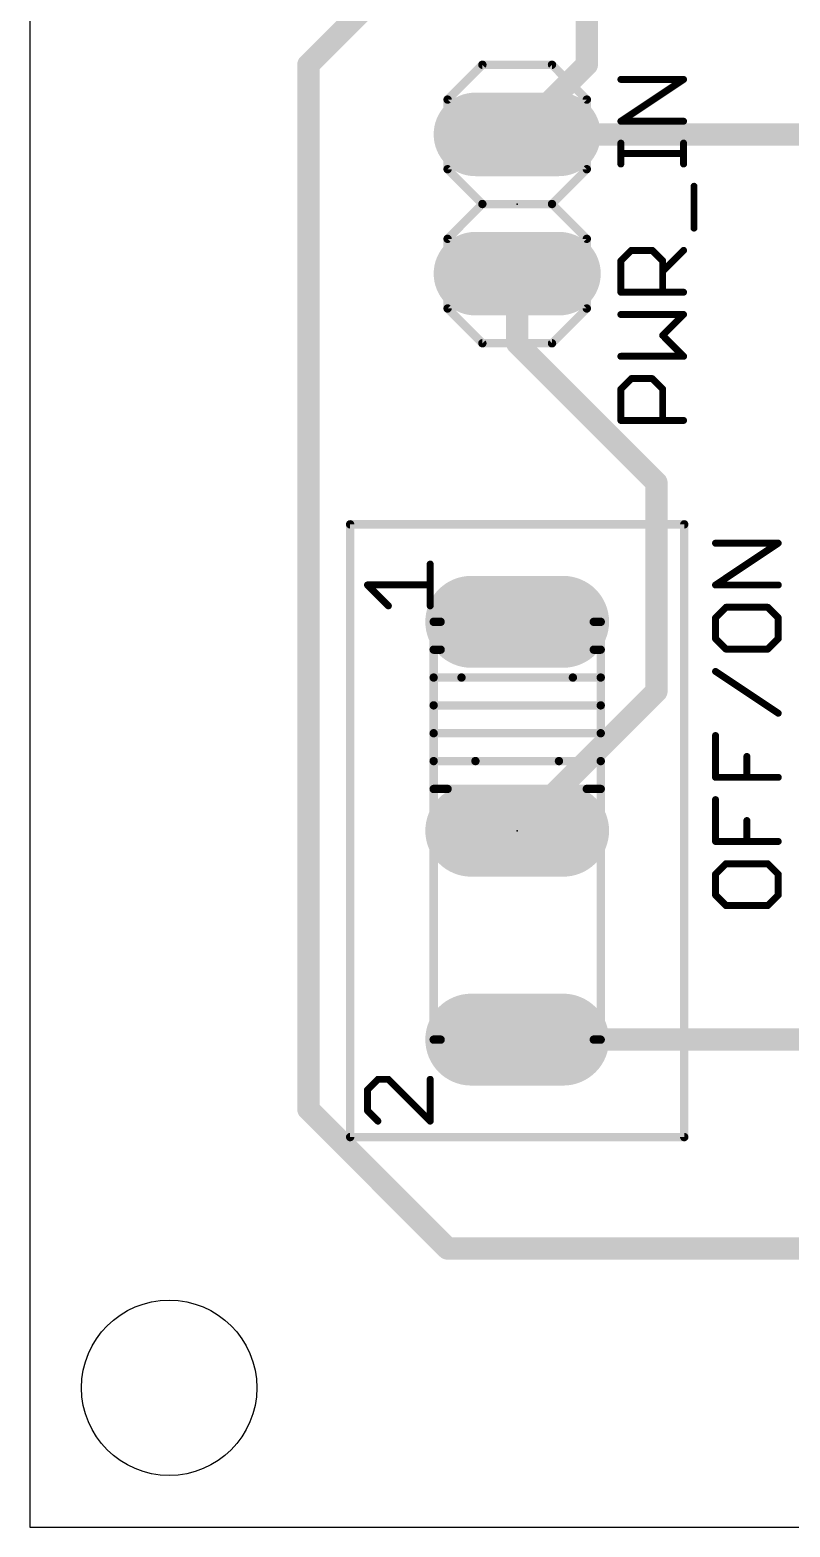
# Model space of a CAD drawing. Extents: x 0 to 79.7, y -0.7 to 54.6.
# Drawn here: x 0 to 13.87, y 0 to 27.3 of the extents above; entities that cross this region are included whole.
import ezdxf

# ---------------------------------------------------------------- set-up
doc = ezdxf.new("R2010")
doc.units = 0
for name, color, linetype in [('16', 175, 'CONTINUOUS'), ('17', 82, 'CONTINUOUS'), ('20', 7, 'CONTINUOUS'), ('21', 253, 'CONTINUOUS'), ('23', 7, 'CONTINUOUS'), ('25', 253, 'CONTINUOUS'), ('51', 253, 'CONTINUOUS')]:
    doc.layers.add(name, color=color, linetype=linetype)

# ---------------------------------------------------------------- blocks, each defined once
blk = doc.blocks.new('LONGP100')
at = {"const_width": 1}
blk.add_lwpolyline([(-0.5, 0), (0.5, 0)], dxfattribs=at)
at = {"const_width": 0.5}
for points in [[(-0.5, 0.25, 1), (-0.5, -0.25)], [(0.5, -0.25, 1), (0.5, 0.25)]]:
    blk.add_lwpolyline(points, format="xyb", dxfattribs=at)
blk = doc.blocks.new('RECT')
blk.add_solid([(-0.5, -0.5), (0.5, -0.5), (-0.5, 0.5), (0.5, 0.5)])

msp = doc.modelspace()

# ---------------------------------------------------------------- linework, layer by layer
at = {"layer": '16', "const_width": 0.4064}
for points in [[(10.16, 26.67), (10.16, 50.8)], [(5.08, 26.67), (7.62, 29.21)], [(5.08, 7.62), (5.08, 26.67)], [(8.89, 25.4), (10.16, 26.67)], [(19.05, 25.4), (8.89, 25.4)], [(8.89, 22.86), (8.89, 21.59)], [(8.89, 21.59), (11.43, 19.05)], [(11.43, 19.05), (11.43, 15.24)], [(11.43, 15.24), (8.89, 12.7)], [(8.89, 8.89), (15.24, 8.89)], [(7.62, 5.08), (5.08, 7.62)], [(7.62, 5.08), (17.78, 5.08)]]:
    msp.add_lwpolyline(points, dxfattribs=at)
at = {"layer": '16', "const_width": 0.2032}
for points in [[(5.1816, 26.67, 1), (4.9784, 26.67)], [(5.0082, 26.7418, 1), (5.1518, 26.5982)], [(10.0584, 26.67, 1), (10.2616, 26.67)], [(10.2318, 26.5982, 1), (10.0882, 26.7418)], [(8.89, 25.5016, 1), (8.89, 25.2984)], [(8.8182, 25.4718, 1), (8.9618, 25.3282)], [(8.9916, 22.86, 1), (8.7884, 22.86)], [(8.7884, 21.59, 1), (8.9916, 21.59)], [(8.9618, 21.6618, 1), (8.8182, 21.5182)], [(11.5316, 19.05, 1), (11.3284, 19.05)], [(11.3582, 18.9782, 1), (11.5018, 19.1218)], [(11.3284, 15.24, 1), (11.5316, 15.24)], [(11.5018, 15.1682, 1), (11.3582, 15.3118)], [(8.8182, 12.7718, 1), (8.9618, 12.6282)], [(8.89, 8.9916, 1), (8.89, 8.7884)], [(4.9784, 7.62, 1), (5.1816, 7.62)], [(5.1518, 7.6918, 1), (5.0082, 7.5482)], [(7.62, 5.1816, 1), (7.62, 4.9784)], [(7.5482, 5.0082, 1), (7.6918, 5.1518)]]:
    msp.add_lwpolyline(points, format="xyb", dxfattribs=at)
at = {"layer": '20'}
for p, q in [((0, 54.6), (0, 0)), ((0, 0), (79.68, 0))]:
    msp.add_line(p, q, dxfattribs=at)
msp.add_circle((2.54, 2.54), 1.6, dxfattribs=at)
at = {"layer": '21'}
for points, const_width in [([(8.255, 26.67), (7.62, 26.035)], 0.1524), ([(9.525, 26.67), (8.255, 26.67)], 0.1524), ([(10.16, 26.035), (9.525, 26.67)], 0.1524), ([(7.62, 24.765), (7.62, 26.035)], 0.1524), ([(10.16, 26.035), (10.16, 24.765)], 0.1524), ([(8.255, 24.13), (7.62, 24.765)], 0.1524), ([(10.16, 24.765), (9.525, 24.13)], 0.1524), ([(7.62, 23.495), (8.255, 24.13)], 0.1524), ([(9.525, 24.13), (8.255, 24.13)], 0.1524), ([(9.525, 24.13), (10.16, 23.495)], 0.1524), ([(7.62, 22.225), (7.62, 23.495)], 0.1524), ([(10.16, 23.495), (10.16, 22.225)], 0.1524), ([(8.255, 21.59), (7.62, 22.225)], 0.1524), ([(10.16, 22.225), (9.525, 21.59)], 0.1524), ([(9.525, 21.59), (8.255, 21.59)], 0.1524), ([(5.842, 7.112), (5.842, 18.288)], 0.1524), ([(11.938, 18.288), (5.842, 18.288)], 0.1524), ([(11.938, 18.288), (11.938, 7.112)], 0.1524), ([(7.3025, 16.8012), (7.3025, 17.5638)], 0.127), ([(6.5399, 16.8012), (6.1586, 17.1825)], 0.127), ([(6.1586, 17.1825), (7.3025, 17.1825)], 0.127), ([(7.366, 16.002), (7.366, 16.51)], 0.1524), ([(7.493, 16.51), (7.366, 16.51)], 0.1524), ([(10.414, 16.51), (10.287, 16.51)], 0.1524), ([(10.414, 16.51), (10.414, 16.002)], 0.1524), ([(7.366, 15.494), (7.366, 16.002)], 0.1524), ([(7.493, 16.002), (7.366, 16.002)], 0.1524), ([(10.414, 16.002), (10.287, 16.002)], 0.1524), ([(10.414, 16.002), (10.414, 15.494)], 0.1524), ([(7.366, 14.986), (7.366, 15.494)], 0.1524), ([(7.874, 15.494), (7.366, 15.494)], 0.1524), ([(10.414, 15.494), (9.906, 15.494)], 0.1524), ([(10.414, 15.494), (10.414, 14.986)], 0.1524), ([(7.366, 14.478), (7.366, 14.986)], 0.1524), ([(10.414, 14.986), (7.366, 14.986)], 0.1524), ([(10.414, 14.986), (10.414, 14.478)], 0.1524), ([(10.414, 14.478), (7.366, 14.478)], 0.1524), ([(7.366, 13.97), (7.366, 14.478)], 0.1524), ([(10.414, 14.478), (10.414, 13.97)], 0.1524), ([(7.366, 13.462), (7.366, 13.97)], 0.1524), ([(7.366, 13.97), (8.128, 13.97)], 0.1524), ([(10.414, 13.97), (9.652, 13.97)], 0.1524), ([(10.414, 13.97), (10.414, 13.462)], 0.1524), ([(7.366, 8.89), (7.366, 13.462)], 0.1524), ([(7.62, 13.462), (7.366, 13.462)], 0.1524), ([(10.414, 13.462), (10.16, 13.462)], 0.1524), ([(10.414, 13.462), (10.414, 8.89)], 0.1524), ([(7.366, 8.89), (7.493, 8.89)], 0.1524), ([(10.414, 8.89), (10.287, 8.89)], 0.1524), ([(6.3492, 8.1658), (6.1586, 7.9751)], 0.127), ([(6.5399, 8.1658), (6.3492, 8.1658)], 0.127), ([(7.3025, 7.4032), (6.5399, 8.1658)], 0.127), ([(7.3025, 8.1658), (7.3025, 7.4032)], 0.127), ([(6.1586, 7.9751), (6.1586, 7.5938)], 0.127), ([(6.1586, 7.5938), (6.3492, 7.4032)], 0.127), ([(5.842, 7.112), (11.938, 7.112)], 0.1524)]:
    msp.add_lwpolyline(points, dxfattribs=dict(at, const_width=const_width))
for points, const_width in [([(8.255, 26.7081, 1), (8.255, 26.6319)], 0.0762), ([(8.2819, 26.6431, 1), (8.2281, 26.6969)], 0.0762), ([(9.5519, 26.6969, 1), (9.4981, 26.6431)], 0.0762), ([(9.525, 26.6319, 1), (9.525, 26.7081)], 0.0762), ([(7.6581, 26.035, 1), (7.5819, 26.035)], 0.0762), ([(7.5931, 26.0619, 1), (7.6469, 26.0081)], 0.0762), ([(10.1981, 26.035, 1), (10.1219, 26.035)], 0.0762), ([(10.1331, 26.0081, 1), (10.1869, 26.0619)], 0.0762), ([(7.5819, 24.765, 1), (7.6581, 24.765)], 0.0762), ([(7.6469, 24.7919, 1), (7.5931, 24.7381)], 0.0762), ([(10.1219, 24.765, 1), (10.1981, 24.765)], 0.0762), ([(10.1869, 24.7381, 1), (10.1331, 24.7919)], 0.0762), ([(8.255, 24.1681, 1), (8.255, 24.0919)], 0.0762), ([(8.2819, 24.1031, 1), (8.2281, 24.1569)], 0.0762), ([(8.2281, 24.1031, 1), (8.2819, 24.1569)], 0.0762), ([(9.5519, 24.1569, 1), (9.4981, 24.1031)], 0.0762), ([(9.4981, 24.1569, 1), (9.5519, 24.1031)], 0.0762), ([(9.525, 24.0919, 1), (9.525, 24.1681)], 0.0762), ([(7.6581, 23.495, 1), (7.5819, 23.495)], 0.0762), ([(7.5931, 23.5219, 1), (7.6469, 23.4681)], 0.0762), ([(10.1981, 23.495, 1), (10.1219, 23.495)], 0.0762), ([(10.1331, 23.4681, 1), (10.1869, 23.5219)], 0.0762), ([(7.5819, 22.225, 1), (7.6581, 22.225)], 0.0762), ([(7.6469, 22.2519, 1), (7.5931, 22.1981)], 0.0762), ([(10.1219, 22.225, 1), (10.1981, 22.225)], 0.0762), ([(10.1869, 22.1981, 1), (10.1331, 22.2519)], 0.0762), ([(8.255, 21.6281, 1), (8.255, 21.5519)], 0.0762), ([(8.2281, 21.5631, 1), (8.2819, 21.6169)], 0.0762), ([(9.4981, 21.6169, 1), (9.5519, 21.5631)], 0.0762), ([(9.525, 21.5519, 1), (9.525, 21.6281)], 0.0762), ([(5.8801, 18.288, 1), (5.8039, 18.288)], 0.0762), ([(5.842, 18.3261, 1), (5.842, 18.2499)], 0.0762), ([(11.9761, 18.288, 1), (11.8999, 18.288)], 0.0762), ([(11.938, 18.2499, 1), (11.938, 18.3261)], 0.0762), ([(7.3342, 17.5638, 1), (7.2708, 17.5638)], 0.0635), ([(6.1811, 17.205, 1), (6.1361, 17.16)], 0.0635), ([(6.1586, 17.2142, 1), (6.1586, 17.1508)], 0.0635), ([(7.3025, 17.1508, 1), (7.3025, 17.2142)], 0.0635), ([(6.5174, 16.7787, 1), (6.5624, 16.8237)], 0.0635), ([(7.2708, 16.8012, 1), (7.3342, 16.8012)], 0.0635), ([(7.4041, 16.51, 1), (7.3279, 16.51)], 0.0762), ([(7.366, 16.5481, 1), (7.366, 16.4719)], 0.0762), ([(7.493, 16.4719, 1), (7.493, 16.5481)], 0.0762), ([(10.287, 16.5481, 1), (10.287, 16.4719)], 0.0762), ([(10.4521, 16.51, 1), (10.3759, 16.51)], 0.0762), ([(10.414, 16.4719, 1), (10.414, 16.5481)], 0.0762), ([(7.4041, 16.002, 1), (7.3279, 16.002)], 0.0762), ([(7.366, 16.0401, 1), (7.366, 15.9639)], 0.0762), ([(7.3279, 16.002, 1), (7.4041, 16.002)], 0.0762), ([(7.493, 15.9639, 1), (7.493, 16.0401)], 0.0762), ([(10.287, 16.0401, 1), (10.287, 15.9639)], 0.0762), ([(10.4521, 16.002, 1), (10.3759, 16.002)], 0.0762), ([(10.3759, 16.002, 1), (10.4521, 16.002)], 0.0762), ([(10.414, 15.9639, 1), (10.414, 16.0401)], 0.0762), ([(7.4041, 15.494, 1), (7.3279, 15.494)], 0.0762), ([(7.366, 15.5321, 1), (7.366, 15.4559)], 0.0762), ([(7.874, 15.4559, 1), (7.874, 15.5321)], 0.0762), ([(9.906, 15.5321, 1), (9.906, 15.4559)], 0.0762), ([(10.4521, 15.494, 1), (10.3759, 15.494)], 0.0762), ([(10.414, 15.4559, 1), (10.414, 15.5321)], 0.0762), ([(7.3279, 15.494, 1), (7.4041, 15.494)], 0.0762), ([(10.3759, 15.494, 1), (10.4521, 15.494)], 0.0762), ([(7.4041, 14.986, 1), (7.3279, 14.986)], 0.0762), ([(7.366, 15.0241, 1), (7.366, 14.9479)], 0.0762), ([(7.3279, 14.986, 1), (7.4041, 14.986)], 0.0762), ([(10.4521, 14.986, 1), (10.3759, 14.986)], 0.0762), ([(10.3759, 14.986, 1), (10.4521, 14.986)], 0.0762), ([(10.414, 14.9479, 1), (10.414, 15.0241)], 0.0762), ([(7.366, 14.5161, 1), (7.366, 14.4399)], 0.0762), ([(7.4041, 14.478, 1), (7.3279, 14.478)], 0.0762), ([(7.3279, 14.478, 1), (7.4041, 14.478)], 0.0762), ([(10.4521, 14.478, 1), (10.3759, 14.478)], 0.0762), ([(10.3759, 14.478, 1), (10.4521, 14.478)], 0.0762), ([(10.414, 14.4399, 1), (10.414, 14.5161)], 0.0762), ([(7.4041, 13.97, 1), (7.3279, 13.97)], 0.0762), ([(7.366, 14.0081, 1), (7.366, 13.9319)], 0.0762), ([(7.3279, 13.97, 1), (7.4041, 13.97)], 0.0762), ([(8.128, 13.9319, 1), (8.128, 14.0081)], 0.0762), ([(9.652, 14.0081, 1), (9.652, 13.9319)], 0.0762), ([(10.4521, 13.97, 1), (10.3759, 13.97)], 0.0762), ([(10.3759, 13.97, 1), (10.4521, 13.97)], 0.0762), ([(10.414, 13.9319, 1), (10.414, 14.0081)], 0.0762), ([(7.4041, 13.462, 1), (7.3279, 13.462)], 0.0762), ([(7.366, 13.5001, 1), (7.366, 13.4239)], 0.0762), ([(7.3279, 13.462, 1), (7.4041, 13.462)], 0.0762), ([(7.62, 13.4239, 1), (7.62, 13.5001)], 0.0762), ([(10.16, 13.5001, 1), (10.16, 13.4239)], 0.0762), ([(10.4521, 13.462, 1), (10.3759, 13.462)], 0.0762), ([(10.3759, 13.462, 1), (10.4521, 13.462)], 0.0762), ([(10.414, 13.4239, 1), (10.414, 13.5001)], 0.0762), ([(7.366, 8.9281, 1), (7.366, 8.8519)], 0.0762), ([(7.3279, 8.89, 1), (7.4041, 8.89)], 0.0762), ([(7.493, 8.8519, 1), (7.493, 8.9281)], 0.0762), ([(10.287, 8.9281, 1), (10.287, 8.8519)], 0.0762), ([(10.3759, 8.89, 1), (10.4521, 8.89)], 0.0762), ([(10.414, 8.8519, 1), (10.414, 8.9281)], 0.0762), ([(6.3492, 8.1976, 1), (6.3492, 8.1341)], 0.0635), ([(6.3717, 8.1434, 1), (6.3267, 8.1882)], 0.0635), ([(6.5624, 8.1883, 1), (6.5174, 8.1433)], 0.0635), ([(6.5399, 8.1341, 1), (6.5399, 8.1976)], 0.0635), ([(7.3342, 8.1658, 1), (7.2708, 8.1658)], 0.0635), ([(6.1361, 7.9975, 1), (6.1811, 7.9527)], 0.0635), ([(6.1903, 7.9751, 1), (6.1269, 7.9751)], 0.0635), ([(6.1811, 7.6163, 1), (6.1361, 7.5713)], 0.0635), ([(6.1269, 7.5938, 1), (6.1903, 7.5938)], 0.0635), ([(6.3267, 7.3807, 1), (6.3717, 7.4257)], 0.0635), ([(7.2708, 7.4032, 1), (7.3342, 7.4032)], 0.0635), ([(7.28, 7.3807, 1), (7.325, 7.4257)], 0.0635), ([(5.842, 7.1501, 1), (5.842, 7.0739)], 0.0762), ([(5.8039, 7.112, 1), (5.8801, 7.112)], 0.0762), ([(11.8999, 7.112, 1), (11.9761, 7.112)], 0.0762), ([(11.938, 7.0739, 1), (11.938, 7.1501)], 0.0762)]:
    msp.add_lwpolyline(points, format="xyb", dxfattribs=dict(at, const_width=const_width))
at = {"layer": '23'}
for p in [(8.89, 24.13), (8.89, 12.7)]:
    msp.add_point(p, dxfattribs=at)
at = {"layer": '25', "const_width": 0.127}
for points in [[(10.7814, 25.6399), (11.9253, 26.4025)], [(11.9253, 26.4025), (10.7814, 26.4025)], [(11.9253, 25.6399), (10.7814, 25.6399)], [(10.7814, 24.8604), (10.7814, 25.2417)], [(11.9253, 24.8604), (11.9253, 25.2417)], [(11.9253, 25.051), (10.7814, 25.051)], [(12.1159, 23.6911), (12.1159, 24.4537)], [(10.7814, 23.0937), (10.972, 23.2844)], [(10.972, 23.2844), (11.3534, 23.2844)], [(11.3534, 23.2844), (11.544, 23.0937)], [(11.544, 22.9031), (11.9253, 23.2844)], [(10.7814, 22.5218), (10.7814, 23.0937)], [(11.544, 23.0937), (11.544, 22.5218)], [(11.9253, 22.5218), (10.7814, 22.5218)], [(11.9253, 22.1151), (10.7814, 22.1151)], [(11.544, 21.7338), (11.9253, 22.1151)], [(11.9253, 21.3525), (11.544, 21.7338)], [(10.7814, 21.3525), (11.9253, 21.3525)], [(10.7814, 20.7551), (10.972, 20.9458)], [(10.7814, 20.1832), (10.7814, 20.7551)], [(10.972, 20.9458), (11.3534, 20.9458)], [(11.3534, 20.9458), (11.544, 20.7551)], [(11.544, 20.7551), (11.544, 20.1832)], [(11.9253, 20.1832), (10.7814, 20.1832)], [(12.5086, 17.1817), (13.6525, 17.9443)], [(13.6525, 17.9443), (12.5086, 17.9443)], [(13.6525, 17.1817), (12.5086, 17.1817)], [(12.6992, 16.775), (12.5086, 16.5843)], [(13.4619, 16.775), (12.6992, 16.775)], [(13.6525, 16.5843), (13.4619, 16.775)], [(12.5086, 16.5843), (12.5086, 16.203)], [(13.6525, 16.203), (13.6525, 16.5843)], [(12.5086, 16.203), (12.6992, 16.0124)], [(13.4619, 16.0124), (13.6525, 16.203)], [(12.6992, 16.0124), (13.4619, 16.0124)], [(13.6525, 14.8431), (12.5086, 15.6057)], [(12.5086, 13.6738), (12.5086, 14.4364)], [(13.0806, 13.6738), (13.0806, 14.0551)], [(13.6525, 13.6738), (12.5086, 13.6738)], [(12.5086, 12.5045), (12.5086, 13.2671)], [(13.0806, 12.5045), (13.0806, 12.8858)], [(13.6525, 12.5045), (12.5086, 12.5045)], [(12.6992, 12.0978), (12.5086, 11.9071)], [(13.4619, 12.0978), (12.6992, 12.0978)], [(13.6525, 11.9071), (13.4619, 12.0978)], [(12.5086, 11.9071), (12.5086, 11.5258)], [(13.6525, 11.5258), (13.6525, 11.9071)], [(12.5086, 11.5258), (12.6992, 11.3352)], [(13.4619, 11.3352), (13.6525, 11.5258)], [(12.6992, 11.3352), (13.4619, 11.3352)]]:
    msp.add_lwpolyline(points, dxfattribs=at)
at = {"layer": '25', "const_width": 0.0635}
for points in [[(10.7814, 26.4342, 1), (10.7814, 26.3708)], [(11.9429, 26.3761, 1), (11.9077, 26.4289)], [(11.9253, 26.3708, 1), (11.9253, 26.4342)], [(10.7814, 25.6716, 1), (10.7814, 25.6082)], [(10.7638, 25.6663, 1), (10.799, 25.6135)], [(11.9253, 25.6082, 1), (11.9253, 25.6716)], [(10.8132, 25.2417, 1), (10.7496, 25.2417)], [(11.9571, 25.2417, 1), (11.8935, 25.2417)], [(10.7496, 24.8604, 1), (10.8132, 24.8604)], [(10.7814, 25.0828, 1), (10.7814, 25.0193)], [(11.8935, 24.8604, 1), (11.9571, 24.8604)], [(11.9253, 25.0193, 1), (11.9253, 25.0828)], [(12.1477, 24.4537, 1), (12.0841, 24.4537)], [(12.0841, 23.6911, 1), (12.1477, 23.6911)], [(10.972, 23.3162, 1), (10.972, 23.2527)], [(10.9945, 23.262, 1), (10.9495, 23.3068)], [(11.3759, 23.3068, 1), (11.3309, 23.262)], [(11.3534, 23.2527, 1), (11.3534, 23.3162)], [(11.9478, 23.2619, 1), (11.9028, 23.3069)], [(10.8132, 23.0937, 1), (10.7496, 23.0937)], [(10.7589, 23.1161, 1), (10.8039, 23.0713)], [(11.5758, 23.0937, 1), (11.5122, 23.0937)], [(11.5215, 22.9256, 1), (11.5665, 22.8806)], [(11.5215, 23.0713, 1), (11.5665, 23.1161)], [(10.7496, 22.5218, 1), (10.8132, 22.5218)], [(10.7814, 22.5536, 1), (10.7814, 22.4901)], [(11.5122, 22.5218, 1), (11.5758, 22.5218)], [(11.9253, 22.4901, 1), (11.9253, 22.5536)], [(10.7814, 22.1469, 1), (10.7814, 22.0834)], [(11.9478, 22.0926, 1), (11.9028, 22.1376)], [(11.9253, 22.0834, 1), (11.9253, 22.1469)], [(11.5665, 21.7563, 1), (11.5215, 21.7113)], [(11.5215, 21.7563, 1), (11.5665, 21.7113)], [(10.7814, 21.3843, 1), (10.7814, 21.3208)], [(11.9028, 21.33, 1), (11.9478, 21.375)], [(11.9253, 21.3208, 1), (11.9253, 21.3843)], [(10.8132, 20.7551, 1), (10.7496, 20.7551)], [(10.7589, 20.7775, 1), (10.8039, 20.7327)], [(10.972, 20.9776, 1), (10.972, 20.9141)], [(10.9945, 20.9234, 1), (10.9495, 20.9682)], [(11.3759, 20.9682, 1), (11.3309, 20.9234)], [(11.3534, 20.9141, 1), (11.3534, 20.9776)], [(11.5758, 20.7551, 1), (11.5122, 20.7551)], [(11.5215, 20.7327, 1), (11.5665, 20.7775)], [(10.7496, 20.1832, 1), (10.8132, 20.1832)], [(10.7814, 20.2149, 1), (10.7814, 20.1515)], [(11.5122, 20.1832, 1), (11.5758, 20.1832)], [(11.9253, 20.1515, 1), (11.9253, 20.2149)], [(12.5086, 17.9761, 1), (12.5086, 17.9126)], [(13.6701, 17.9179, 1), (13.6349, 17.9707)], [(13.6525, 17.9126, 1), (13.6525, 17.9761)], [(12.5086, 17.2134, 1), (12.5086, 17.15)], [(12.491, 17.2081, 1), (12.5262, 17.1553)], [(13.6525, 17.15, 1), (13.6525, 17.2134)], [(12.6992, 16.8068, 1), (12.6992, 16.7433)], [(12.7217, 16.7526, 1), (12.6767, 16.7974)], [(13.4844, 16.7974, 1), (13.4394, 16.7526)], [(13.4619, 16.7433, 1), (13.4619, 16.8068)], [(12.5404, 16.5843, 1), (12.4769, 16.5843)], [(12.4861, 16.6067, 1), (12.5311, 16.5619)], [(13.6843, 16.5843, 1), (13.6207, 16.5843)], [(13.63, 16.5619, 1), (13.675, 16.6067)], [(12.5311, 16.2255, 1), (12.4861, 16.1805)], [(12.4769, 16.203, 1), (12.5404, 16.203)], [(13.6207, 16.203, 1), (13.6843, 16.203)], [(13.675, 16.1805, 1), (13.63, 16.2255)], [(12.6992, 16.0441, 1), (12.6992, 15.9806)], [(12.6767, 15.9899, 1), (12.7217, 16.0349)], [(13.4394, 16.0349, 1), (13.4844, 15.9899)], [(13.4619, 15.9806, 1), (13.4619, 16.0441)], [(12.5262, 15.6321, 1), (12.491, 15.5793)], [(13.6349, 14.8167, 1), (13.6701, 14.8695)], [(12.5404, 14.4364, 1), (12.4769, 14.4364)], [(13.1124, 14.0551, 1), (13.0488, 14.0551)], [(12.5086, 13.7056, 1), (12.5086, 13.642)], [(12.4769, 13.6738, 1), (12.5404, 13.6738)], [(13.0488, 13.6738, 1), (13.1124, 13.6738)], [(13.6525, 13.642, 1), (13.6525, 13.7056)], [(12.5404, 13.2671, 1), (12.4769, 13.2671)], [(13.1124, 12.8858, 1), (13.0488, 12.8858)], [(12.5086, 12.5363, 1), (12.5086, 12.4727)], [(13.6525, 12.4727, 1), (13.6525, 12.5363)], [(12.4769, 12.5045, 1), (12.5404, 12.5045)], [(13.0488, 12.5045, 1), (13.1124, 12.5045)], [(12.6992, 12.1296, 1), (12.6992, 12.0661)], [(12.7217, 12.0754, 1), (12.6767, 12.1202)], [(13.4844, 12.1202, 1), (13.4394, 12.0754)], [(13.4619, 12.0661, 1), (13.4619, 12.1296)], [(12.5404, 11.9071, 1), (12.4769, 11.9071)], [(12.4861, 11.9295, 1), (12.5311, 11.8847)], [(13.6843, 11.9071, 1), (13.6207, 11.9071)], [(13.63, 11.8847, 1), (13.675, 11.9295)], [(12.5311, 11.5483, 1), (12.4861, 11.5033)], [(12.4769, 11.5258, 1), (12.5404, 11.5258)], [(13.6207, 11.5258, 1), (13.6843, 11.5258)], [(13.675, 11.5033, 1), (13.63, 11.5483)], [(12.6992, 11.367, 1), (12.6992, 11.3034)], [(12.6767, 11.3127, 1), (12.7217, 11.3577)], [(13.4394, 11.3577, 1), (13.4844, 11.3127)], [(13.4619, 11.3034, 1), (13.4619, 11.367)]]:
    msp.add_lwpolyline(points, format="xyb", dxfattribs=at)
at = {"layer": '51', "const_width": 0.1524}
for points in [[(10.287, 16.51), (7.493, 16.51)], [(10.287, 16.002), (7.493, 16.002)], [(9.906, 15.494), (7.874, 15.494)], [(9.652, 13.97), (8.128, 13.97)], [(10.16, 13.462), (7.62, 13.462)], [(7.493, 8.89), (10.287, 8.89)]]:
    msp.add_lwpolyline(points, dxfattribs=at)
at = {"layer": '51', "const_width": 0.0762}
for points in [[(7.493, 16.5481, 1), (7.493, 16.4719)], [(10.287, 16.4719, 1), (10.287, 16.5481)], [(7.493, 16.0401, 1), (7.493, 15.9639)], [(10.287, 15.9639, 1), (10.287, 16.0401)], [(7.874, 15.5321, 1), (7.874, 15.4559)], [(9.906, 15.4559, 1), (9.906, 15.5321)], [(8.128, 14.0081, 1), (8.128, 13.9319)], [(9.652, 13.9319, 1), (9.652, 14.0081)], [(7.62, 13.5001, 1), (7.62, 13.4239)], [(10.16, 13.4239, 1), (10.16, 13.5001)], [(7.493, 8.9281, 1), (7.493, 8.8519)], [(10.287, 8.8519, 1), (10.287, 8.9281)]]:
    msp.add_lwpolyline(points, format="xyb", dxfattribs=at)

# ---------------------------------------------------------------- block references
at = {"layer": '17'}
for p, xscale, yscale in [((8.89, 25.4), 1.524, 1.524), ((8.89, 25.4), 1.524, 1.524), ((8.89, 22.86), 1.524, 1.524), ((8.89, 22.86), 1.524, 1.524), ((8.89, 16.51), 1.6764, 1.6764), ((8.89, 16.51), 1.6764, 1.6764), ((8.89, 12.7), 1.6764, 1.6764), ((8.89, 12.7), 1.6764, 1.6764), ((8.89, 8.89), 1.6764, 1.6764), ((8.89, 8.89), 1.6764, 1.6764)]:
    msp.add_blockref('LONGP100', p, dxfattribs=dict(at, xscale=xscale, yscale=yscale))
at = {"layer": '51', "xscale": 0.508, "yscale": 0.508, "rotation": 270}
for p in [(8.89, 25.4), (8.89, 22.86)]:
    msp.add_blockref('RECT', p, dxfattribs=at)

doc.saveas('drawing.dxf')
